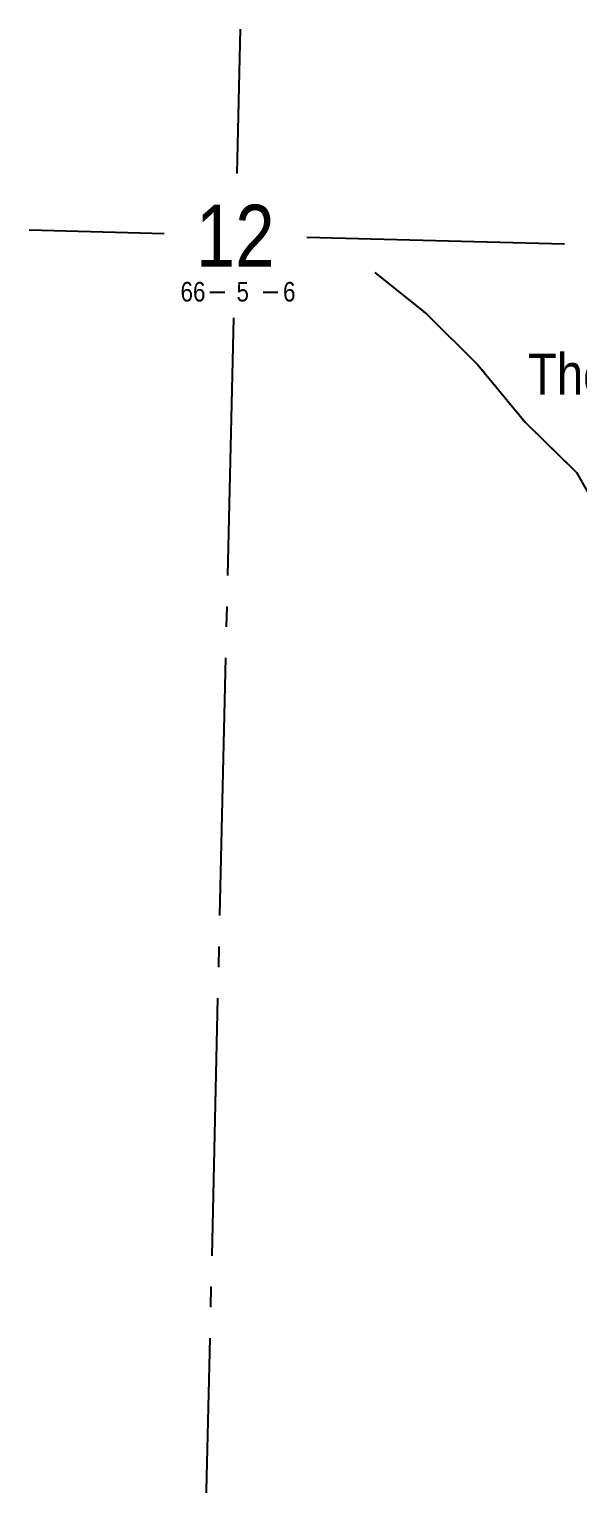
# Model space of a CAD drawing. Extents: x 391856 to 401992, y 6055951 to 6064954.
# Drawn here: x 395690 to 395956, y 6061773 to 6062479 of the extents above; entities that cross this region are included whole.
import ezdxf
from ezdxf.enums import TextEntityAlignment as Align

# ---------------------------------------------------------------- set-up
doc = ezdxf.new("R2010")
doc.units = 0
doc.header["$LTSCALE"] = 5
doc.linetypes.add('foc-QUARTERLINE', pattern=[33, 25, -3, 2, -3])
doc.linetypes.add('foc-WHEELTRACKS', pattern=[2, 0.4, -1.6])
for name, color, linetype in [('10', 1, 'Continuous'), ('9', 3, 'Continuous'), ('C-SYMBOL', 7, 'Continuous'), ('L-QSEC', 8, 'foc-QUARTERLINE'), ('L-SECLBL', 7, 'Continuous'), ('T-WATER-P3', 160, 'foc-WHEELTRACKS')]:
    doc.layers.add(name, color=color, linetype=linetype)
doc.styles.add('175L', font='ARIALN.TTF', dxfattribs={"height": 20})
doc.styles.add('80L', font='ARIALN.TTF', dxfattribs={"height": 10})
doc.styles.add('foc-LtypeFont', font='ARIALN.TTF', dxfattribs={"height": 7.35})
doc.styles.add('SIMPLEX', font='ARIALN.TTF')
doc.linetypes.add('foc-TOPO-flowdirection-NOLINE', pattern='A,0,[">",foc-LtypeFont,S=0.3,R=0,X=0,Y=-0.945],-20,[">",foc-LtypeFont,S=0.3,R=0,X=0,Y=-0.945],0', length=20)

# ---------------------------------------------------------------- blocks, each defined once
blk = doc.blocks.new('L-SECLBL')
at = {"layer": '9', "color": 7}
for p, q in [((-5.08, -27.83), (-12.29, -27.83)), ((20.7, -27.83), (13.5, -27.83))]:
    blk.add_line(p, q, dxfattribs=at)
at = {"layer": '10', "color": 2, "style": 'SIMPLEX'}
blk.add_attdef('SEC', text='', height=30, dxfattribs=at).set_placement((0, 0), align=Align.MIDDLE)
at = {"layer": '10', "color": 5, "style": '80L'}
blk.add_attdef('TWP', text='', height=9.5, dxfattribs=at).set_placement((-14.43, -27.37), align=Align.MIDDLE_RIGHT)
blk.add_attdef('RGE', text='', height=9.5, dxfattribs=at).set_placement((3.62, -27.37), align=Align.MIDDLE_CENTER)
blk.add_attdef('MER', text='', height=9.5, dxfattribs=at).set_placement((23.17, -27.37), align=Align.MIDDLE_LEFT)

msp = doc.modelspace()

# ---------------------------------------------------------------- linework, layer by layer
at = {"layer": 'L-QSEC', "flags": 128}
for points in [[(395792.047, 6062478.519), (395790.432, 6062408.537)], [(395689.773, 6062381.127), (395755.24, 6062379.436)], [(395824.499, 6062377.646), (396591.089, 6062357.835)], [(395788.818, 6062338.556), (395771.185, 6061574.109)]]:
    msp.add_lwpolyline(points, dxfattribs=at)

# ---------------------------------------------------------------- block references
at = {"layer": 'L-SECLBL', "xscale": 0.9999926271494416, "yscale": 0.9999926271494416, "zscale": 0.9999926271494416}
msp.add_blockref('L-SECLBL', (395789.74, 6062378.544), dxfattribs=at).add_auto_attribs({'SEC': '12', 'TWP': '66', 'RGE': '5', 'MER': '6'})

# ---------------------------------------------------------------- texts
at = {"layer": 'C-SYMBOL', "color": 3, "insert": (396111.271, 6062321.18), "char_height": 19.99985, "width": 360.91985, "attachment_point": 2, "style": '175L', "bg_fill": 3, "box_fill_scale": 1.15, "bg_fill_color": 256, "bg_fill_true_color": 256, "bg_fill_transparency": 0}
msp.add_mtext('Theor. S.E.1/4 Sec. 12-66-5-W.6M.', dxfattribs=at)

# ---------------------------------------------------------------- next in the draw order: linework, layer by layer
at = {"layer": 'T-WATER-P3', "flags": 128}
msp.add_lwpolyline([(395857.487, 6062360.411), (395882.6, 6062340.277), (395907.444, 6062315.765), (395930.492, 6062287.69), (395955.281, 6062263.521), (395972.619, 6062232.827), (395992.756, 6062203.529), (396038.054, 6062153.355), (396076.606, 6062093.181), (396074.813, 6062053.628), (396077.735, 6062007.49), (396085.665, 6061968.13), (396089.457, 6061923.746), (396109.707, 6061894.561), (396139.245, 6061873.417), (396203.957, 6061838.014), (396212.429, 6061837.188)], dxfattribs=at)
at = {"layer": 'T-WATER-P3', "linetype": 'foc-TOPO-flowdirection-NOLINE', "flags": 128}
msp.add_lwpolyline([(395857.487, 6062360.411), (395882.6, 6062340.277), (395907.444, 6062315.765), (395930.492, 6062287.69), (395955.281, 6062263.521), (395972.619, 6062232.827), (395992.756, 6062203.529), (396038.054, 6062153.355), (396076.606, 6062093.181), (396074.813, 6062053.628), (396077.735, 6062007.49), (396085.665, 6061968.13), (396089.457, 6061923.746), (396109.707, 6061894.561), (396139.245, 6061873.417), (396203.957, 6061838.014), (396212.429, 6061837.188)], dxfattribs=at)

doc.saveas('drawing.dxf')
